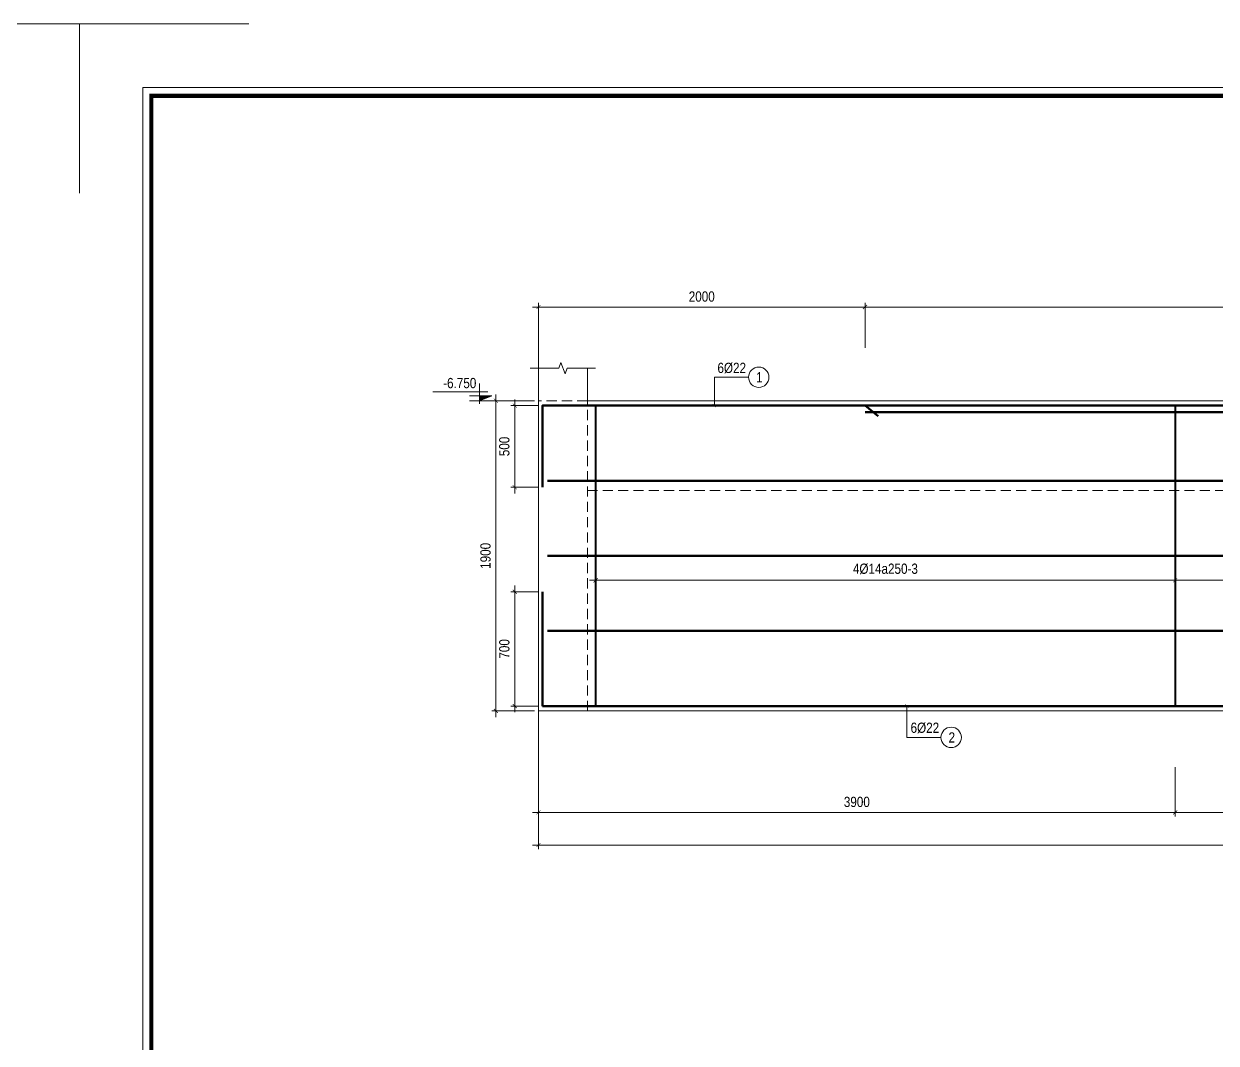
# Model space of a CAD drawing. Header units: millimetres. Extents: x 3014920 to 3563667, y -1638653 to -1356471.
# Drawn here: x 3040061 to 3047364, y -1592170 to -1585927 of the extents above; entities that cross this region are included whole.
import ezdxf
from ezdxf.enums import TextEntityAlignment as Align
from ezdxf.xclip import XClip

# ---------------------------------------------------------------- set-up
doc = ezdxf.new("R2010")
doc.units = ezdxf.units.MM
doc.header["$MEASUREMENT"] = 0
doc.header["$XCLIPFRAME"] = 0
doc.header["$PDMODE"] = 2
for name, pattern in [('6 TANG DIEN HINH 14-15$0$ACAD_ISO10W100', [18, 12, -3, 0, -3]), ('ACAD_ISO04W100', [30, 24, -3, 0, -3]), ('HIDDEN', [0.375, 0.25, -0.125])]:
    doc.linetypes.add(name, pattern=pattern)
doc.layers.get('0').update_dxf_attribs({"lineweight": 9})
doc.layers.get('Defpoints').update_dxf_attribs({"color": 10, "lineweight": 0})
for name, color, linetype, lineweight in [('CDAI', 21, 'Continuous', 40), ('CTHEP', 50, 'Continuous', 50), ('DBAO', 90, 'Continuous', 13), ('DGIONG', 130, 'Continuous', 13), ('HATCH', 154, 'Continuous', 9), ('KTH', 154, 'Continuous', 9), ('Net khuat', 8, 'HIDDEN', 13), ('TEXT', 7, 'Continuous', 15), ('TRUC', 251, 'ACAD_ISO04W100', 9)]:
    doc.layers.add(name, color=color, linetype=linetype, lineweight=lineweight)
doc.styles.add('Star-HelCon', font='VHELVCN_0.TTF')
doc.styles.add('TTP-HelCon', font='VHELVCN_0.TTF')
doc.styles.add('VNI-HELVE-CONDENSE', font='VHELVCN_0.TTF')
doc.dimstyles.new('kc-25', dxfattribs={"dimtxt": 62.5, "dimasz": 20, "dimexe": 20, "dimexo": 50, "dimgap": 25, "dimtad": 3, "dimdec": 0, "dimzin": 0, "dimdsep": 46, "dimtxsty": 'VNI-HELVE-CONDENSE', "dimblk": 'DIM', "dimcen": 2.5, "dimclrd": 256, "dimclre": 154, "dimclrt": 7, "dimaunit": 1, "dimadec": 0, "dimazin": 0, "dimtfac": 1, "dimtdec": 0, "dimtix": 1, "dimtmove": 0, "dimatfit": 3, "dimldrblk": 'DOT', "dimfxl": 1, "dimtolj": 1, "dimtzin": 0, "dimarcsym": 0})
doc.dimstyles.new('TTP-25', dxfattribs={"dimscale": 25, "dimtxt": 2.5, "dimasz": 1, "dimexe": 1, "dimexo": 1, "dimgap": 0.09, "dimtad": 0, "dimdec": 4, "dimrnd": 1, "dimzin": 9, "dimdsep": 46, "dimtxsty": 'TTP-HelCon', "dimblk": 'ARCHTICK', "dimcen": 0.09, "dimdle": 1.5, "dimclrd": 256, "dimclre": 256, "dimclrt": 7, "dimadec": 0, "dimazin": 0, "dimtfac": 1, "dimtdec": 4, "dimtmove": 0, "dimatfit": 3, "dimldrblk": 'ARCHTICK', "dimfxl": 1, "dimtvp": 1, "dimtolj": 1, "dimtzin": 0, "dimarcsym": 0})

# ---------------------------------------------------------------- blocks, each defined once
blk = doc.blocks.new('_ArchTick')
at = {"color": 0, "linetype": 'ByBlock', "const_width": 0.15}
blk.add_lwpolyline([(-0.5, -0.5), (0.5, 0.5)], dxfattribs=at)
blk = doc.blocks.new('*D1165')
at = {"layer": 'Defpoints', "color": 0, "transparency": 16777216}
for p in [(46.7, -473.4), (10946.7, -473.4), (46.7, -974.4)]:
    blk.add_point(p, dxfattribs=at)
at = {"layer": 'KTH', "lineweight": -2, "transparency": 16777216}
for p, q in [((46.7, -498.4), (46.7, -999.4)), ((10946.7, -498.4), (10946.7, -999.4)), ((10984.2, -974.4), (9.2, -974.4))]:
    blk.add_line(p, q, dxfattribs=at)
at = {"layer": 'KTH', "lineweight": -2, "transparency": 16777216, "xscale": 25, "yscale": 25, "zscale": 25, "rotation": 180}
blk.add_blockref('_ArchTick', (46.7, -974.4), dxfattribs=at)
at = {"layer": 'KTH', "lineweight": -2, "transparency": 16777216, "xscale": 25, "yscale": 25, "zscale": 25}
blk.add_blockref('_ArchTick', (10946.7, -974.4), dxfattribs=at)
at = {"layer": 'KTH', "color": 7, "transparency": 16777216, "insert": (5496.7, -910.5), "char_height": 62.5, "attachment_point": 5, "style": 'TTP-HelCon'}
blk.add_mtext('\\A1;10900', dxfattribs=at)
blk = doc.blocks.new('*D1166')
at = {"layer": 'Defpoints', "color": 0, "transparency": 16777216}
for p in [(2046.7, 2321), (2046.7, 2047), (10096.7, 2047)]:
    blk.add_point(p, dxfattribs=at)
at = {"layer": 'KTH', "lineweight": -2, "transparency": 16777216}
for p, q in [((2046.7, 2072), (2046.7, 2346)), ((10096.7, 2072), (10096.7, 2346)), ((10134.2, 2321), (2009.2, 2321))]:
    blk.add_line(p, q, dxfattribs=at)
at = {"layer": 'KTH', "lineweight": -2, "transparency": 16777216, "xscale": 25, "yscale": 25, "zscale": 25, "rotation": 180}
blk.add_blockref('_ArchTick', (2046.7, 2321), dxfattribs=at)
at = {"layer": 'KTH', "lineweight": -2, "transparency": 16777216, "xscale": 25, "yscale": 25, "zscale": 25}
blk.add_blockref('_ArchTick', (10096.7, 2321), dxfattribs=at)
at = {"layer": 'KTH', "color": 7, "transparency": 16777216, "insert": (6071.7, 2384.9), "char_height": 62.5, "attachment_point": 5, "style": 'TTP-HelCon'}
blk.add_mtext('\\A1;8050', dxfattribs=at)
blk = doc.blocks.new('*D1167')
at = {"layer": 'Defpoints', "color": 0, "transparency": 16777216}
for p in [(46.7, 2321), (46.7, 2047), (2046.7, 2047)]:
    blk.add_point(p, dxfattribs=at)
at = {"layer": 'KTH', "lineweight": -2, "transparency": 16777216}
for p, q in [((46.7, 2072), (46.7, 2346)), ((2046.7, 2072), (2046.7, 2346)), ((2084.2, 2321), (9.2, 2321))]:
    blk.add_line(p, q, dxfattribs=at)
at = {"layer": 'KTH', "lineweight": -2, "transparency": 16777216, "xscale": 25, "yscale": 25, "zscale": 25, "rotation": 180}
blk.add_blockref('_ArchTick', (46.7, 2321), dxfattribs=at)
at = {"layer": 'KTH', "lineweight": -2, "transparency": 16777216, "xscale": 25, "yscale": 25, "zscale": 25}
blk.add_blockref('_ArchTick', (2046.7, 2321), dxfattribs=at)
at = {"layer": 'KTH', "color": 7, "transparency": 16777216, "insert": (1046.7, 2384.9), "char_height": 62.5, "attachment_point": 5, "style": 'TTP-HelCon'}
blk.add_mtext('\\A1;2000', dxfattribs=at)
blk = doc.blocks.new('*D1168')
at = {"layer": 'Defpoints', "color": 0, "transparency": 16777216}
for p in [(46.7, -473.4), (3946.7, -473.4), (3946.7, -774.4)]:
    blk.add_point(p, dxfattribs=at)
at = {"layer": 'KTH', "lineweight": -2, "transparency": 16777216}
for p, q in [((46.7, -498.4), (46.7, -799.4)), ((3946.7, -498.4), (3946.7, -799.4)), ((9.2, -774.4), (3984.2, -774.4))]:
    blk.add_line(p, q, dxfattribs=at)
at = {"layer": 'KTH', "lineweight": -2, "transparency": 16777216, "xscale": 25, "yscale": 25, "zscale": 25, "rotation": 180}
blk.add_blockref('_ArchTick', (46.7, -774.4), dxfattribs=at)
at = {"layer": 'KTH', "lineweight": -2, "transparency": 16777216, "xscale": 25, "yscale": 25, "zscale": 25}
blk.add_blockref('_ArchTick', (3946.7, -774.4), dxfattribs=at)
at = {"layer": 'KTH', "color": 7, "transparency": 16777216, "insert": (1996.7, -710.6), "char_height": 62.5, "attachment_point": 5, "style": 'TTP-HelCon'}
blk.add_mtext('\\A1;3900', dxfattribs=at)
blk = doc.blocks.new('*D1169')
at = {"layer": 'Defpoints', "color": 0, "transparency": 16777216}
for p in [(3946.7, -473.4), (8196.7, -473.4), (8196.7, -774.4)]:
    blk.add_point(p, dxfattribs=at)
at = {"layer": 'KTH', "lineweight": -2, "transparency": 16777216}
for p, q in [((3946.7, -498.4), (3946.7, -799.4)), ((8196.7, -498.4), (8196.7, -799.4)), ((3909.2, -774.4), (8234.2, -774.4))]:
    blk.add_line(p, q, dxfattribs=at)
at = {"layer": 'KTH', "lineweight": -2, "transparency": 16777216, "xscale": 25, "yscale": 25, "zscale": 25, "rotation": 180}
blk.add_blockref('_ArchTick', (3946.7, -774.4), dxfattribs=at)
at = {"layer": 'KTH', "lineweight": -2, "transparency": 16777216, "xscale": 25, "yscale": 25, "zscale": 25}
blk.add_blockref('_ArchTick', (8196.7, -774.4), dxfattribs=at)
at = {"layer": 'KTH', "color": 7, "transparency": 16777216, "insert": (6071.7, -710.6), "char_height": 62.5, "attachment_point": 5, "style": 'TTP-HelCon'}
blk.add_mtext('\\A1;4250', dxfattribs=at)
blk = doc.blocks.new('*D1170')
at = {"layer": 'Defpoints', "color": 0, "transparency": 16777216}
for p in [(396.7, 1144.2), (3946.7, 1144.2), (3946.7, 647)]:
    blk.add_point(p, dxfattribs=at)
at = {"layer": 'KTH', "lineweight": -2, "transparency": 16777216}
for p, q in [((396.7, 1119.2), (396.7, 622)), ((3946.7, 1119.2), (3946.7, 622)), ((359.2, 647), (3984.2, 647))]:
    blk.add_line(p, q, dxfattribs=at)
at = {"layer": 'KTH', "lineweight": -2, "transparency": 16777216, "xscale": 25, "yscale": 25, "zscale": 25, "rotation": 180}
blk.add_blockref('_ArchTick', (396.7, 647), dxfattribs=at)
at = {"layer": 'KTH', "lineweight": -2, "transparency": 16777216, "xscale": 25, "yscale": 25, "zscale": 25}
blk.add_blockref('_ArchTick', (3946.7, 647), dxfattribs=at)
at = {"layer": 'KTH', "color": 7, "transparency": 16777216, "insert": (2171.7, 717), "char_height": 62.5, "attachment_point": 5, "style": 'TTP-HelCon'}
blk.add_mtext('\\A1;4Þ14a250-3', dxfattribs=at)
blk = doc.blocks.new('*D1171')
at = {"layer": 'Defpoints', "color": 0, "transparency": 16777216}
for p in [(3946.7, 1144.2), (8196.7, 1144.2), (8196.7, 647)]:
    blk.add_point(p, dxfattribs=at)
at = {"layer": 'KTH', "lineweight": -2, "transparency": 16777216}
for p, q in [((3946.7, 1119.2), (3946.7, 622)), ((8196.7, 1119.2), (8196.7, 622)), ((3909.2, 647), (8234.2, 647))]:
    blk.add_line(p, q, dxfattribs=at)
at = {"layer": 'KTH', "lineweight": -2, "transparency": 16777216, "xscale": 25, "yscale": 25, "zscale": 25, "rotation": 180}
blk.add_blockref('_ArchTick', (3946.7, 647), dxfattribs=at)
at = {"layer": 'KTH', "lineweight": -2, "transparency": 16777216, "xscale": 25, "yscale": 25, "zscale": 25}
blk.add_blockref('_ArchTick', (8196.7, 647), dxfattribs=at)
at = {"layer": 'KTH', "color": 7, "transparency": 16777216, "insert": (6071.7, 717), "char_height": 62.5, "attachment_point": 5, "style": 'TTP-HelCon'}
blk.add_mtext('\\A1;4Þ14a300-3', dxfattribs=at)
blk = doc.blocks.new('DIM')
h = blk.add_hatch(color=1)
h.paths.add_polyline_path([(0.49, 0.29, 1), (0.29, 0.49), (-0.19, 0), (0.19, 0)])
h.paths.add_polyline_path([(0.19, 0), (-0.19, 0), (-0.49, -0.29, 1), (-0.29, -0.49)])
at = {"color": 9}
for p, q in [((-0.19, 0), (-1.5, 0)), ((0.19, 0), (1.5, 0))]:
    blk.add_line(p, q, dxfattribs=at)
at = {"color": 1}
for p, q in [((-0.49, -0.29), (0.29, 0.49)), ((-0.29, -0.49), (0.49, 0.29)), ((-0.19, 0), (0.19, 0))]:
    blk.add_line(p, q, dxfattribs=at)
blk.add_arc((-0.39, -0.39), 0.138, 135, 315, dxfattribs=at)
blk = doc.blocks.new('*D1175')
at = {"layer": 'Defpoints', "color": 0, "transparency": 16777216}
for p in [(46.7, 1747), (-213.7, -153), (46.7, -153)]:
    blk.add_point(p, dxfattribs=at)
at = {"layer": 'KTH', "lineweight": -2, "transparency": 16777216}
for p, q in [((-213.7, 1784.5), (-213.7, -190.5)), ((21.7, 1747), (-238.7, 1747)), ((21.7, -153), (-238.7, -153))]:
    blk.add_line(p, q, dxfattribs=at)
at = {"layer": 'KTH', "lineweight": -2, "transparency": 16777216, "xscale": 25, "yscale": 25, "zscale": 25}
for p, rotation in [((-213.7, 1747), 90), ((-213.7, -153), 270)]:
    blk.add_blockref('_ArchTick', p, dxfattribs=dict(at, rotation=rotation))
at = {"layer": 'KTH', "color": 7, "transparency": 16777216, "insert": (-277.6, 797), "char_height": 62.5, "attachment_point": 5, "rotation": 90, "style": 'TTP-HelCon'}
blk.add_mtext('\\A1;1900', dxfattribs=at)
blk = doc.blocks.new('CODE')
at = {"layer": 'DBAO'}
for p, q in [((-62.5, -20), (-62.5, 105)), ((-62.5, 0), (-137.5, 30)), ((-137.5, 30), (0, 30)), ((-137.5, 0), (0, 0)), ((-112.5, 55), (223.6, 55))]:
    blk.add_line(p, q, dxfattribs=at)
at = {"layer": 'HATCH', "color": 1}
blk.add_solid([(-62.5, 0), (-137.5, 30), (-62.5, 30)], dxfattribs=at)
blk = doc.blocks.new('*D1186')
at = {"layer": 'Defpoints', "color": 0, "transparency": 16777216}
for p in [(71.3, 1717), (-98.3, 1217), (71.3, 1217)]:
    blk.add_point(p, dxfattribs=at)
at = {"layer": 'KTH', "lineweight": -2, "transparency": 16777216}
for p, q in [((-98.3, 1754.5), (-98.3, 1179.5)), ((46.3, 1717), (-123.3, 1717)), ((46.3, 1217), (-123.3, 1217))]:
    blk.add_line(p, q, dxfattribs=at)
at = {"layer": 'KTH', "lineweight": -2, "transparency": 16777216, "xscale": 25, "yscale": 25, "zscale": 25}
for p, rotation in [((-98.3, 1717), 90), ((-98.3, 1217), 270)]:
    blk.add_blockref('_ArchTick', p, dxfattribs=dict(at, rotation=rotation))
at = {"layer": 'KTH', "color": 7, "transparency": 16777216, "insert": (-162.2, 1467), "char_height": 62.5, "attachment_point": 5, "rotation": 90, "style": 'TTP-HelCon'}
blk.add_mtext('\\A1;500', dxfattribs=at)
blk = doc.blocks.new('*D1187')
at = {"layer": 'Defpoints', "color": 0, "transparency": 16777216}
for p in [(71.3, 577), (-98.3, -123), (71.3, -123)]:
    blk.add_point(p, dxfattribs=at)
at = {"layer": 'KTH', "lineweight": -2, "transparency": 16777216}
for p, q in [((-98.3, 614.5), (-98.3, -160.5)), ((46.3, 577), (-123.3, 577)), ((46.3, -123), (-123.3, -123))]:
    blk.add_line(p, q, dxfattribs=at)
at = {"layer": 'KTH', "lineweight": -2, "transparency": 16777216, "xscale": 25, "yscale": 25, "zscale": 25}
for p, rotation in [((-98.3, 577), 90), ((-98.3, -123), 270)]:
    blk.add_blockref('_ArchTick', p, dxfattribs=dict(at, rotation=rotation))
at = {"layer": 'KTH', "color": 7, "transparency": 16777216, "insert": (-162.1, 227), "char_height": 62.5, "attachment_point": 5, "rotation": 90, "style": 'TTP-HelCon'}
blk.add_mtext('\\A1;700', dxfattribs=at)
blk = doc.blocks.new('CHG_XX_Khung ten')
blk.add_lwpolyline([(15, 579), (826, 579), (826, 15), (15, 15)], close=True)
at = {"color": 4, "linetype": 'Continuous', "const_width": 1}
blk.add_lwpolyline([(17, 577), (824, 577), (824, 17), (17, 17)], close=True, dxfattribs=at)
at = {"layer": 'Defpoints', "color": 1, "ltscale": 2}
for points in [[(40.06, 594), (0, 594), (0, 554)], [(800.94, 594), (841, 594), (841, 554)]]:
    blk.add_lwpolyline(points, dxfattribs=at)
blk = doc.blocks.new('2X-3')
at = {"layer": 'CDAI', "elevation": 0}
for points in [[(396.70849, 1717.04127), (396.70849, -122.95873)], [(3946.70849, 1717.04127), (3946.70849, -122.95873)]]:
    blk.add_lwpolyline(points, dxfattribs=at)
at = {"layer": 'CTHEP'}
for p, q in [((2128.13439, 1652.51577), (2046.70849, 1717.04127)), ((23866.71795, 1257.04128), (101.25775, 1257.04127)), ((23866.71795, 797.04128), (101.25775, 797.04127)), ((71.25775, -122.95873), (71.25775, 577.04127)), ((23866.71795, 337.04128), (101.25775, 337.04127))]:
    blk.add_line(p, q, dxfattribs=at)
at = {"layer": 'CTHEP', "elevation": 0}
for points in [[(71.25775, 1717.04127), (71.25775, 1717.04127), (23864.67004, 1717.04127)], [(71.25775, 1717.04127), (71.25775, 1217.04127)], [(2046.70849, 1677.04127), (10096.71653, 1677.04124)], [(71.25775, -122.95873), (23866.71795, -122.95872), (23866.71795, 577.04128)]]:
    blk.add_lwpolyline(points, dxfattribs=at)
at = {"layer": 'DBAO', "linetype": 'Continuous'}
for p, q in [((346.716, 1947.04127), (346.716, 1747.04127)), ((346.716, 1747.04127), (11996.71653, 1747.04125))]:
    blk.add_line(p, q, dxfattribs=at)
at = {"layer": 'DBAO', "linetype": 'Continuous', "elevation": 0, "flags": 128}
for points in [[(46.716, 1947.04127), (46.716, -402.95873)], [(23896.71795, 1747.04127), (23896.71795, -152.95873), (46.716, -152.95873)], [(46.716, -177.95872), (46.716, -402.95873)]]:
    blk.add_lwpolyline(points, dxfattribs=at)
at = {"layer": 'DGIONG', "linetype": 'Continuous', "elevation": 0, "flags": 128}
blk.add_lwpolyline([(396.716, 1947.04127), (221.716, 1947.04127), (209.216, 1912.69781), (184.216, 1981.38474), (171.716, 1947.04127), (-3.284, 1947.04127)], dxfattribs=at)
at = {"layer": 'DGIONG'}
for centre in [(1395.84983, 1890.96861), (2574.22709, -315.00299)]:
    blk.add_circle(centre, 62.5, dxfattribs=at)
at = {"layer": 'Net khuat', "ltscale": 250}
for p, q in [((346.70849, 1747.04127), (46.716, 1747.04127)), ((346.70849, 1747.04127), (346.716, 1747.04127)), ((346.70849, -152.95873), (346.70849, 1747.04127)), ((346.716, 1197.04127), (11996.72425, 1197.04125))]:
    blk.add_line(p, q, dxfattribs=at)
at = {"layer": 'TRUC', "linetype": '6 TANG DIEN HINH 14-15$0$ACAD_ISO10W100', "ltscale": 1250, "elevation": 0}
blk.add_lwpolyline([(46.716, 2307.54127), (46.716, -641.95873)], dxfattribs=at)
at = {"layer": 'KTH', "linetype": 'Continuous', "xscale": -1}
blk.add_blockref('CODE', (-376.22207, 1747.04127), dxfattribs=at)
at = {"layer": 'TEXT', "style": 'TTP-HelCon'}
for p in [(1142.8616, 1916.82155, 0), (2325.73886, -287.10593, 0)]:
    blk.add_text('6Þ22', height=62.5, dxfattribs=at).set_placement(p)
at = {"layer": 'TEXT', "style": 'Star-HelCon'}
for s, p in [('1', (1400.0165, 1890.96861)), ('2', (2578.39375, -315.00299))]:
    blk.add_text(s, height=62.5, dxfattribs=at).set_placement(p, align=Align.MIDDLE)
at = {"layer": 'TEXT', "style": 'TTP-HelCon'}
blk.add_text('-6.750', height=62.5, dxfattribs=at).set_placement((-333.9554, 1824.03627), align=Align.RIGHT)
at = {"layer": 'KTH'}
for base, p1, p2, picture, middle in [((46.716, 2321.04588), (2046.70849, 2047.04127), (46.716, 2047.04127), '*D1167', (1046.71224, 2384.87921)), ((2046.70849, 2321.04585), (10096.71653, 2047.04125), (2046.70849, 2047.04127), '*D1166', (6071.71251, 2384.87919)), ((46.716, -974.38225), (10946.716, -473.38225), (46.716, -473.38223), '*D1165', (5496.716, -910.54892)), ((3946.70849, -774.42649), (46.716, -473.38223), (3946.70849, -473.38223), '*D1168', (1996.71224, -710.59315)), ((8196.71653, -774.42652), (3946.70849, -473.38223), (8196.71653, -473.38225), '*D1169', (6071.71251, -710.59318))]:
    dim = blk.add_linear_dim(base=base, p1=p1, p2=p2, dimstyle='TTP-25', override={"dimtmove": 1}, dxfattribs=at)
    dim.commit()
    dim.dimension.update_dxf_attribs({"geometry": picture, "text_midpoint": middle})
dim = blk.add_linear_dim(base=(-213.72207, -152.95873), p1=(46.716, 1747.04127), p2=(46.716, -152.95873), angle=90, dimstyle='TTP-25', override={"dimtmove": 1}, dxfattribs=at)
dim.commit()
dim.dimension.update_dxf_attribs({"geometry": '*D1175', "text_midpoint": (-277.5554, 797.04127)})
dim = blk.add_aligned_dim(p1=(71.25775, 1717.04127), p2=(71.25775, 1217.04127), distance=-169.59513, dimstyle='TTP-25', override={"dimtmove": 1}, dxfattribs=at)
dim.commit()
dim.dimension.update_dxf_attribs({"geometry": '*D1186', "text_midpoint": (-162.17072, 1467.04127)})
for base, p1, p2, text, picture, middle in [((3946.70849, 647.04127), (396.70849, 1144.17794), (3946.70849, 1144.17794), '4Þ14a250-3', '*D1170', (2171.70849, 716.95794)), ((8196.71653, 647.04124), (3946.70849, 1144.17794), (8196.71653, 1144.17791), '4Þ14a300-3', '*D1171', (6071.71251, 716.95791))]:
    dim = blk.add_linear_dim(base=base, p1=p1, p2=p2, text=text, dimstyle='TTP-25', override={"dimtmove": 1}, dxfattribs=at)
    dim.commit()
    dim.dimension.update_dxf_attribs({"geometry": picture, "text_midpoint": middle})
dim = blk.add_aligned_dim(p1=(71.25775, 577.04127), p2=(71.25775, -122.95873), distance=-169.56279, dimstyle='TTP-25', dxfattribs=at)
dim.commit()
dim.dimension.update_dxf_attribs({"geometry": '*D1187', "text_midpoint": (-162.13837, 227.04127)})
at = {"layer": 'DGIONG'}
for points in [[(1124.34983, 1717.04127), (1124.34957, 1890.96861), (1333.34983, 1890.96861)], [(2302.72709, -122.95873), (2302.72682, -315.00299), (2511.72709, -315.00299)]]:
    blk.add_leader(points, dimstyle='kc-25', override={"dimtad": 0, "dimldrblk": 'ArchTick', "dimfxl": 100, "dimarcsym": 1}, dxfattribs=at)

msp = doc.modelspace()

# ---------------------------------------------------------------- block references
at = {"color": 5, "xscale": 25.92478421704392, "yscale": 25.92478421704392, "zscale": 25.92478421704392}
msp.add_blockref('CHG_XX_Khung ten', (3018598.62735, -1601326.46106), dxfattribs=at)
at = {"layer": 'DBAO'}
ref = msp.add_blockref('2X-3', (3043166.49112, -1589982.60433), dxfattribs=at)
XClip(ref).set_block_clipping_path([(-1185.3608363113, -1512.1178736404), (11308.5570905335, 3053.1334681436)])

# ---------------------------------------------------------------- next in the draw order: block references
at = {"color": 5, "xscale": 25.92478421704392, "yscale": 25.92478421704392, "zscale": 25.92478421704392}
msp.add_blockref('CHG_XX_Khung ten', (3040401.37088, -1601326.46106), dxfattribs=at)

doc.saveas('drawing.dxf')
